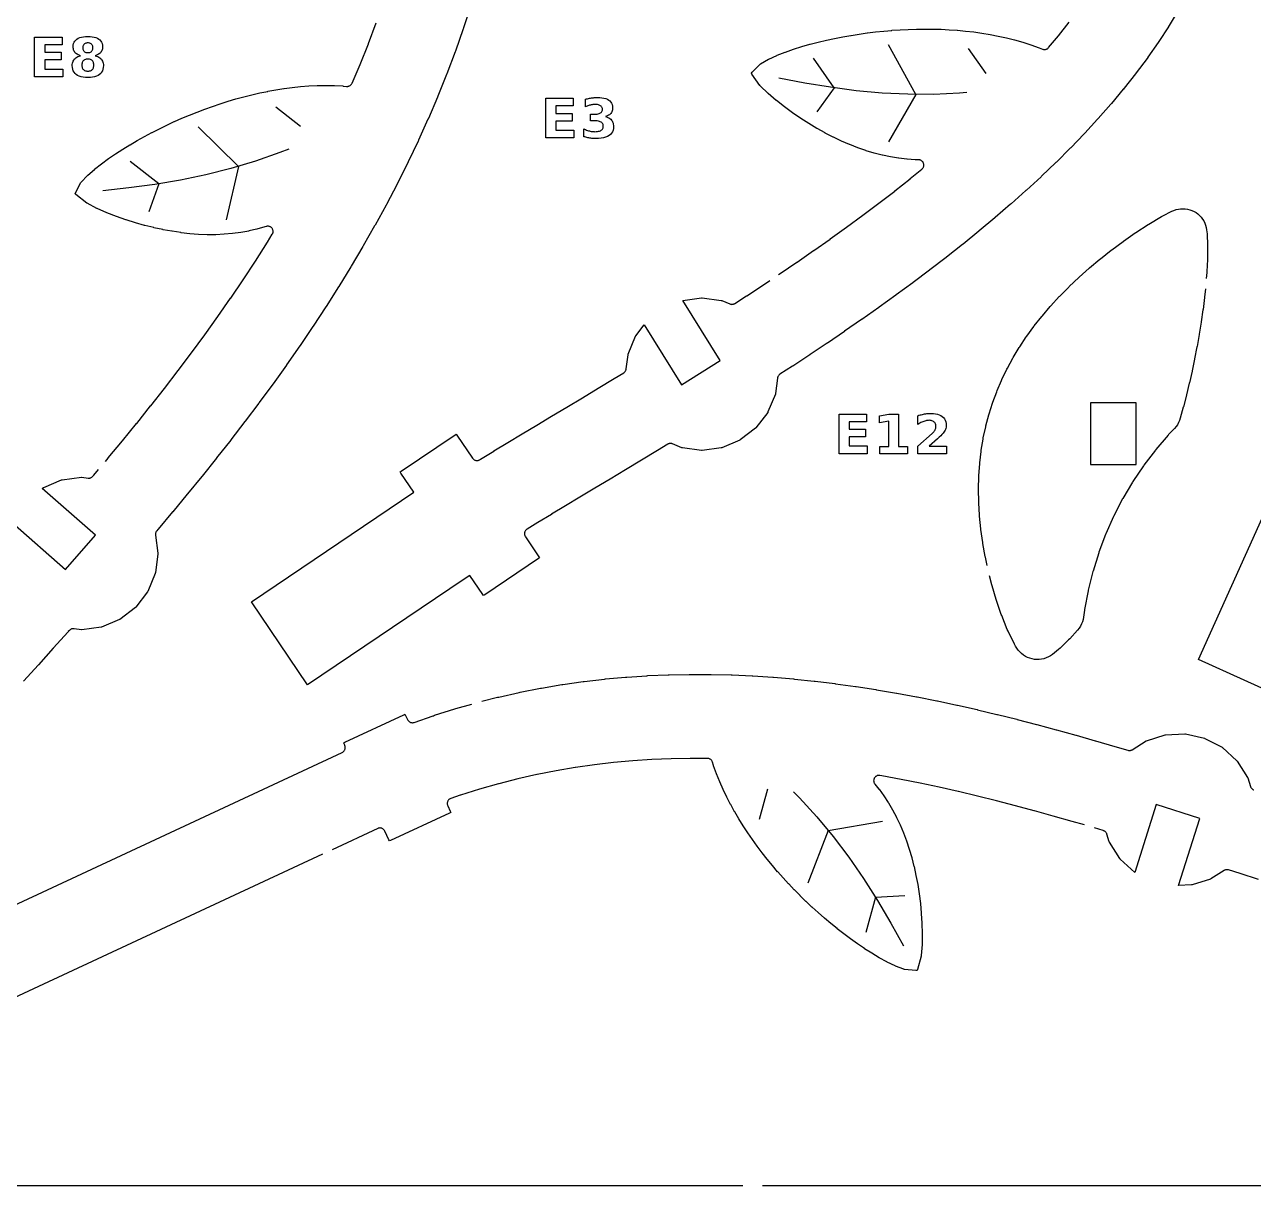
# Model space of a CAD drawing. Header units: millimetres. Extents: x 0 to 300, y 5 to 292.
# Drawn here: x 80.4 to 155.7, y 150 to 221.2 of the extents above; entities that cross this region are included whole.
import ezdxf

# ---------------------------------------------------------------- set-up
doc = ezdxf.new("R2010")
doc.units = ezdxf.units.MM
for name, color, linetype in [('CUT', 1, 'CONTINUOUS'), ('ENGRAVE', 5, 'CONTINUOUS'), ('SCORE', 7, 'CONTINUOUS')]:
    doc.layers.add(name, color=color, linetype=linetype)

msp = doc.modelspace()

# ---------------------------------------------------------------- linework, layer by layer
at = {"layer": 'CUT', "color": 1}
for points in [[(107.7137, 222.3499), (107.2666, 220.9789), (107.2657, 220.9763), (107.2479, 220.9238), (107.247, 220.9213), (106.7706, 219.5664), (106.7697, 219.5639), (106.7512, 219.513), (106.7502, 219.5105), (106.2454, 218.1714), (106.2445, 218.169), (106.2253, 218.1198), (106.2243, 218.1174), (105.6921, 216.7938), (105.6911, 216.7915), (105.6714, 216.744), (105.6705, 216.7417), (105.1117, 215.4333), (105.1107, 215.431), (105.0906, 215.3853), (105.0896, 215.383), (104.5054, 214.0895), (104.5044, 214.0873), (104.484, 214.0434), (104.483, 214.0412), (103.8745, 212.7628), (103.8529, 212.7186), (103.2194, 211.4517), (103.1977, 211.4093), (102.5416, 210.1564), (102.5199, 210.1159), (101.842, 208.8767), (101.8205, 208.838), (101.1219, 207.6122), (101.1005, 207.5754), (100.3821, 206.3626), (100.361, 206.3276), (99.6237, 205.1275), (99.603, 205.0943), (98.8479, 203.9067), (98.8276, 203.8752), (98.0555, 202.6997), (98.0357, 202.6699), (97.2477, 201.5062), (97.2284, 201.4781), (96.4255, 200.3258), (96.4068, 200.2994), (95.5898, 199.1583), (95.5718, 199.1334), (94.7417, 198.0032), (94.7244, 197.9799), (93.8822, 196.8602), (93.8656, 196.8384), (93.0122, 195.7289), (92.9965, 195.7087), (92.1329, 194.609), (92.118, 194.5902), (91.2451, 193.5001), (91.2311, 193.4828), (90.3499, 192.402), (90.3368, 192.386), (89.4483, 191.3141), (89.4361, 191.2995), (88.5412, 190.2363), (88.53, 190.223), (88.4605, 190.1416), (88.4409, 190.1164), (88.4247, 190.0909), (88.4109, 190.064), (88.3997, 190.0359), (88.3911, 190.007), (88.3853, 189.9773), (88.3822, 189.9473), (88.3819, 189.917), (88.3846, 189.8852), (88.5314, 188.7703), (88.5329, 188.7535), (88.5314, 188.7367), (88.3765, 187.5602), (88.3736, 187.5435), (88.3678, 187.5277), (87.9137, 186.4314), (87.9066, 186.416), (87.8969, 186.4022), (87.1745, 185.4608), (87.1636, 185.4478), (87.1507, 185.437), (86.2093, 184.7146), (86.1954, 184.7049), (86.1801, 184.6978), (85.0838, 184.2437), (85.0679, 184.2379), (85.0513, 184.235), (83.8748, 184.0801), (83.8579, 184.0786), (83.8411, 184.0801), (83.3919, 184.1392), (83.3587, 184.142), (83.3272, 184.1415), (83.2958, 184.138), (83.265, 184.1314), (83.2349, 184.122), (83.2059, 184.1096), (83.1783, 184.0945), (83.1522, 184.0767), (83.128, 184.0566), (83.1045, 184.0329), (83.0392, 183.96), (83.0342, 183.9544), (82.1214, 182.9427), (82.1175, 182.9384), (81.206, 181.9328), (81.2032, 181.9297), (80.294, 180.9299)], [(151.0853, 222.0491), (150.5319, 221.1336), (150.5297, 221.1301), (150.4857, 221.06), (150.4835, 221.0566), (149.8916, 220.1491), (149.8895, 220.146), (149.8459, 220.0814), (149.8437, 220.0782), (149.2149, 219.1789), (149.2128, 219.176), (149.1699, 219.1165), (149.1677, 219.1136), (148.5036, 218.2225), (148.5015, 218.2198), (148.4596, 218.1652), (148.4575, 218.1625), (147.7595, 217.2797), (147.7575, 217.2772), (147.7167, 217.227), (147.7147, 217.2245), (146.9845, 216.3501), (146.9826, 216.3478), (146.943, 216.3017), (146.9411, 216.2994), (146.1802, 215.4335), (146.1784, 215.4314), (146.1401, 215.389), (146.1383, 215.3869), (145.3483, 214.5296), (145.3465, 214.5277), (145.3098, 214.4886), (145.3079, 214.4867), (144.4905, 213.6381), (144.4888, 213.6364), (144.4535, 213.6005), (144.4517, 213.5987), (143.6088, 212.7594), (143.5733, 212.7247), (142.7038, 211.8921), (142.6699, 211.8602), (141.7777, 211.0367), (141.7453, 211.0073), (140.8319, 210.1929), (140.801, 210.1658), (139.868, 209.3607), (139.8387, 209.3357), (138.8876, 208.5399), (138.8597, 208.5169), (137.8922, 207.7304), (137.8657, 207.7092), (136.8833, 206.9322), (136.8582, 206.9127), (135.8625, 206.1453), (135.8387, 206.1272), (134.8312, 205.3694), (134.8088, 205.3528), (133.7911, 204.6047), (133.77, 204.5893), (132.7437, 203.8511), (132.7238, 203.8369), (131.6904, 203.1085), (131.6718, 203.0955), (130.6329, 202.377), (130.6155, 202.3651), (129.5727, 201.6566), (129.5565, 201.6457), (128.5113, 200.9474), (128.4963, 200.9374), (127.4503, 200.2492), (127.4364, 200.2401), (126.6656, 199.7402), (126.6388, 199.7209), (126.6154, 199.7004), (126.594, 199.6777), (126.5749, 199.653), (126.5582, 199.6266), (126.5442, 199.5988), (126.5328, 199.5697), (126.5244, 199.5397), (126.5185, 199.5072), (126.3935, 198.5581), (126.3906, 198.5414), (126.3848, 198.5256), (125.9307, 197.4293), (125.9236, 197.4139), (125.9139, 197.4001), (125.1915, 196.4587), (125.1806, 196.4457), (125.1677, 196.4349), (124.2263, 195.7125), (124.2124, 195.7028), (124.1971, 195.6957), (123.1008, 195.2416), (123.0849, 195.2358), (123.0683, 195.2329), (121.8918, 195.078), (121.875, 195.0765), (121.8582, 195.078), (120.6817, 195.2329), (120.665, 195.2358), (120.6492, 195.2416), (120.0881, 195.474), (120.0578, 195.4849), (120.0283, 195.4925), (119.9982, 195.4973), (119.9678, 195.4992), (119.9374, 195.4984), (119.9072, 195.4946), (119.8774, 195.4881), (119.8484, 195.4787), (119.8204, 195.4668), (119.7921, 195.4514), (119.1633, 195.0701), (119.1587, 195.0673), (118.1763, 194.4744), (118.173, 194.4724), (117.2055, 193.8905), (116.2523, 193.3185), (115.3192, 192.7587), (114.4077, 192.2114), (113.5189, 191.6763), (113.5183, 191.676), (112.6547, 191.1538), (112.6538, 191.1532), (111.8168, 190.6439), (111.8156, 190.6432), (111.1628, 190.2426), (111.1343, 190.2231), (111.1092, 190.2019), (111.0865, 190.1784), (111.0662, 190.1526), (111.0486, 190.125), (111.0339, 190.0957), (111.0222, 190.0651), (111.0137, 190.0335), (111.0084, 190.0012), (111.0063, 189.9685), (111.0076, 189.9357), (111.0121, 189.9033), (111.0199, 189.8715), (111.0309, 189.8406), (111.0449, 189.811), (111.0628, 189.7813), (111.8902, 188.5547), (111.9312, 188.4869), (111.8678, 188.4395), (108.5649, 186.2116), (108.4972, 186.1706), (108.4497, 186.234), (107.6573, 187.4088), (107.305, 187.1711), (97.7089, 180.6985), (94.2699, 185.797), (104.2183, 192.5074), (103.4259, 193.6821), (103.3849, 193.7499), (103.4483, 193.7973), (106.7512, 196.0252), (106.819, 196.0662), (106.8664, 196.0028), (107.8146, 194.5971), (107.8343, 194.5707), (107.8552, 194.5477), (107.8782, 194.5267), (107.9031, 194.5081), (107.9297, 194.4919), (107.9577, 194.4784), (107.9869, 194.4676), (108.0169, 194.4596), (108.0476, 194.4546), (108.0787, 194.4525), (108.1098, 194.4533), (108.1406, 194.4572), (108.171, 194.464), (108.2006, 194.4736), (108.2291, 194.4861), (108.2578, 194.5021), (108.2967, 194.5261), (108.307, 194.5325), (109.1266, 195.0354), (109.1347, 195.0404), (109.9801, 195.5548), (109.9862, 195.5585), (110.8558, 196.0843), (110.8601, 196.0869), (111.7524, 196.6241), (112.6685, 197.1741), (113.6022, 197.7343), (114.5519, 198.3042), (115.5166, 198.8845), (116.4949, 199.4749), (116.4956, 199.4753), (117.086, 199.8333), (117.1142, 199.8524), (117.1391, 199.8731), (117.1617, 199.8961), (117.182, 199.9212), (117.1996, 199.9483), (117.2145, 199.9769), (117.2264, 200.0069), (117.2354, 200.038), (117.2415, 200.0716), (117.3565, 200.9447), (117.3594, 200.9614), (117.3652, 200.9772), (117.8193, 202.0736), (117.8264, 202.0889), (117.8361, 202.1027), (118.3502, 202.7727), (120.6353, 199.1031), (123.0037, 200.5779), (120.7028, 204.2727), (121.8582, 204.4248), (121.875, 204.4263), (121.8918, 204.4248), (123.0683, 204.2699), (123.085, 204.267), (123.1008, 204.2612), (123.595, 204.0566), (123.6263, 204.0453), (123.6567, 204.0376), (123.6878, 204.0329), (123.7192, 204.0312), (123.7506, 204.0326), (123.7818, 204.0369), (123.8123, 204.0443), (123.8421, 204.0546), (123.8706, 204.0677), (123.8994, 204.0844), (124.6253, 204.5553), (124.6273, 204.5566), (125.6562, 205.2335), (125.6584, 205.235), (126.0453, 205.4935)], [(85.3119, 194.3971), (85.4883, 194.6067), (85.4901, 194.6088), (86.3637, 195.6627), (86.3655, 195.665), (87.2308, 196.7262), (87.2328, 196.7287), (88.0886, 197.7975), (88.0908, 197.8002), (88.9364, 198.877), (88.9386, 198.8798), (89.7731, 199.9647), (89.7754, 199.9678), (90.5978, 201.0612), (90.6003, 201.0645), (91.4097, 202.1665), (91.4122, 202.1701), (92.2077, 203.2811), (92.2104, 203.2848), (92.9911, 204.4051), (92.9938, 204.4091), (93.7588, 205.5389), (93.7616, 205.5432), (94.5101, 206.6827), (94.513, 206.6872), (95.2439, 207.8369), (95.2469, 207.8416), (95.5445, 208.326), (95.5607, 208.3555), (95.5732, 208.3848), (95.5828, 208.4151), (95.5894, 208.4462), (95.5929, 208.4778), (95.5932, 208.5096), (95.5905, 208.5413), (95.5847, 208.5725), (95.5759, 208.6031), (95.5641, 208.6326), (95.5495, 208.6609), (95.5322, 208.6875), (95.5124, 208.7124), (95.4903, 208.7352), (95.466, 208.7558), (95.4398, 208.7738), (95.412, 208.7892), (95.3828, 208.8019), (95.3526, 208.8116), (95.3215, 208.8183), (95.2899, 208.8219), (95.2581, 208.8225), (95.2264, 208.8199), (95.1951, 208.8142), (95.1628, 208.805), (95.0921, 208.7811), (95.081, 208.7777), (94.6076, 208.6432), (94.5964, 208.6403), (94.1163, 208.5289), (94.1051, 208.5266), (93.6181, 208.4379), (93.6071, 208.4361), (93.1133, 208.37), (93.1025, 208.3688), (92.6019, 208.3248), (92.5915, 208.3241), (92.0841, 208.302), (92.0741, 208.3018), (91.5601, 208.3011), (91.5505, 208.3013), (91.03, 208.3218), (91.0208, 208.3223), (90.4939, 208.3634), (90.4852, 208.3643), (89.9519, 208.4256), (89.9437, 208.4267), (89.4043, 208.508), (89.3966, 208.5093), (88.8511, 208.61), (88.8437, 208.6115), (88.2924, 208.7316), (88.2853, 208.7332), (87.7282, 208.8725), (87.7213, 208.8743), (87.1583, 209.0332), (87.1515, 209.0352), (86.5826, 209.2143), (86.5755, 209.2166), (86.0004, 209.4177), (85.9926, 209.4206), (85.4108, 209.6471), (85.4014, 209.651), (84.8116, 209.9104), (84.798, 209.9169), (84.1957, 210.2288), (84.1828, 210.2364), (84.1706, 210.2451), (83.5057, 210.7716), (83.4545, 210.8165), (83.4829, 210.8774), (83.8109, 211.5001), (83.8199, 211.5155), (83.8315, 211.5289), (84.2201, 211.9371), (84.2349, 211.9514), (84.6404, 212.3096), (84.6502, 212.3178), (85.0672, 212.6483), (85.0746, 212.6539), (85.4993, 212.9641), (85.5054, 212.9684), (85.9357, 213.2625), (85.941, 213.266), (86.3759, 213.5465), (86.3806, 213.5494), (86.8194, 213.818), (86.8237, 213.8207), (87.2659, 214.0784), (87.2701, 214.0808), (87.7153, 214.3286), (87.7193, 214.3307), (88.1675, 214.569), (88.1714, 214.571), (88.6223, 214.8001), (88.6262, 214.802), (89.0797, 215.0223), (89.0836, 215.0241), (89.5397, 215.2356), (89.5435, 215.2373), (90.0022, 215.4402), (90.0061, 215.4419), (90.4672, 215.6361), (90.4712, 215.6377), (90.9348, 215.8233), (90.9388, 215.8249), (91.4049, 216.0018), (91.409, 216.0033), (91.8777, 216.1714), (91.8819, 216.1728), (92.3531, 216.3319), (92.3575, 216.3333), (92.8313, 216.4832), (92.8357, 216.4846), (93.3122, 216.6252), (93.3168, 216.6265), (93.796, 216.7574), (93.8007, 216.7587), (94.2827, 216.8797), (94.2877, 216.8809), (94.7725, 216.9917), (94.7776, 216.9928), (95.2655, 217.093), (95.2708, 217.0941), (95.7617, 217.1833), (95.7673, 217.1842), (96.2614, 217.262), (96.2672, 217.2628), (96.7647, 217.3285), (96.7708, 217.3293), (97.2718, 217.3823), (97.2782, 217.3829), (97.7829, 217.4224), (97.7898, 217.4228), (98.2984, 217.4478), (98.3058, 217.448), (98.8187, 217.4572), (98.8268, 217.4573), (99.3443, 217.449), (99.3533, 217.4487), (99.8759, 217.4205), (99.8862, 217.4197), (100.1024, 217.3987), (100.1358, 217.397), (100.1673, 217.3986), (100.1986, 217.4032), (100.2292, 217.4108), (100.259, 217.4213), (100.2876, 217.4347), (100.3148, 217.4508), (100.3403, 217.4695), (100.3638, 217.4905), (100.3852, 217.5138), (100.4043, 217.539), (100.4208, 217.5659), (100.4354, 217.596), (100.9223, 218.7363), (100.9253, 218.7435), (101.4346, 220.01), (101.4375, 220.0174), (101.9201, 221.2974)], [(126.5858, 205.8546), (126.6852, 205.921), (126.6875, 205.9226), (127.7106, 206.6176), (127.7131, 206.6194), (128.7309, 207.3232), (128.7335, 207.3251), (129.7443, 208.0376), (129.7472, 208.0396), (130.7495, 208.7606), (130.7525, 208.7628), (131.7447, 209.492), (131.7479, 209.4944), (132.7283, 210.2318), (132.7317, 210.2344), (133.6988, 210.9797), (133.7024, 210.9825), (134.6545, 211.7355), (134.6583, 211.7385), (135.367, 212.3146), (135.392, 212.337), (135.4134, 212.3604), (135.4325, 212.3857), (135.4489, 212.4128), (135.4627, 212.4414), (135.4736, 212.4712), (135.4816, 212.5019), (135.4865, 212.5332), (135.4883, 212.5649), (135.4871, 212.5966), (135.4828, 212.628), (135.4754, 212.6588), (135.465, 212.6888), (135.4518, 212.7177), (135.4358, 212.7451), (135.4173, 212.7708), (135.3963, 212.7946), (135.3731, 212.8162), (135.3479, 212.8354), (135.3209, 212.8521), (135.2925, 212.8661), (135.2628, 212.8773), (135.2321, 212.8855), (135.2009, 212.8907), (135.1674, 212.8929), (134.9578, 212.8966), (134.9462, 212.8971), (134.4544, 212.9298), (134.443, 212.9309), (133.9513, 212.9873), (133.9402, 212.9889), (133.4484, 213.0689), (133.4378, 213.0709), (132.946, 213.1741), (132.9358, 213.1765), (132.4439, 213.3026), (132.4342, 213.3053), (131.9422, 213.4539), (131.933, 213.4568), (131.4408, 213.6275), (131.4322, 213.6307), (130.9399, 213.823), (130.9318, 213.8263), (130.4394, 214.0398), (130.4318, 214.0432), (129.9392, 214.2775), (129.9322, 214.281), (129.4395, 214.5358), (129.4328, 214.5393), (128.9401, 214.8142), (128.9338, 214.8179), (128.4411, 215.1129), (128.435, 215.1167), (127.9424, 215.4321), (127.9364, 215.436), (127.444, 215.7725), (127.4379, 215.7768), (126.946, 216.1362), (126.9393, 216.1412), (126.4483, 216.5268), (126.4404, 216.5333), (125.9513, 216.9526), (125.9402, 216.9628), (125.4544, 217.4362), (125.4442, 217.4471), (125.4351, 217.459), (124.9516, 218.1559), (124.9157, 218.2137), (124.9606, 218.2638), (125.4551, 218.7645), (125.4682, 218.7766), (125.4833, 218.786), (125.9736, 219.0639), (125.9919, 219.0732), (126.4839, 219.2983), (126.4956, 219.3033), (126.9907, 219.4985), (126.9994, 219.5017), (127.4958, 219.6753), (127.5029, 219.6776), (128, 219.8341), (128.0061, 219.836), (128.5037, 219.9782), (128.5091, 219.9796), (129.0069, 220.1093), (129.0118, 220.1105), (129.5098, 220.2289), (129.5145, 220.2299), (130.0125, 220.3378), (130.0169, 220.3387), (130.515, 220.4366), (130.5193, 220.4374), (131.0173, 220.5258), (131.0215, 220.5265), (131.5195, 220.6056), (131.5237, 220.6062), (132.0216, 220.6762), (132.0258, 220.6768), (132.5235, 220.7378), (132.5277, 220.7382), (133.0254, 220.7903), (133.0297, 220.7907), (133.5272, 220.8337), (133.5315, 220.8341), (134.0289, 220.868), (134.0333, 220.8683), (134.5305, 220.8931), (134.535, 220.8932), (135.0321, 220.9087), (135.0366, 220.9088), (135.5336, 220.9147), (135.5382, 220.9147), (136.035, 220.9109), (136.0398, 220.9109), (136.5363, 220.8971), (136.5413, 220.8969), (137.0376, 220.8728), (137.0427, 220.8725), (137.5388, 220.8378), (137.5441, 220.8374), (138.04, 220.7917), (138.0454, 220.7911), (138.541, 220.734), (138.5466, 220.7333), (139.042, 220.6643), (139.0479, 220.6634), (139.543, 220.5819), (139.549, 220.5808), (140.0438, 220.4861), (140.0502, 220.4848), (140.5446, 220.3761), (140.5513, 220.3746), (141.0453, 220.2508), (141.0525, 220.2489), (141.546, 220.1089), (141.5537, 220.1065), (142.0465, 219.9484), (142.055, 219.9455), (142.547, 219.7669), (142.5566, 219.7631), (142.757, 219.6803), (142.7885, 219.6691), (142.8192, 219.6614), (142.8505, 219.6567), (142.8821, 219.6551), (142.9138, 219.6566), (142.9451, 219.6611), (142.9758, 219.6687), (143.0057, 219.6792), (143.0343, 219.6926), (143.0616, 219.7087), (143.0871, 219.7274), (143.1107, 219.7485), (143.1334, 219.7731), (143.7372, 220.4962), (143.7434, 220.5037), (144.3924, 221.3246)], [(139.3705, 188.0076), (139.2603, 188.5189), (139.25, 188.5711), (139.1079, 189.3742), (139.0995, 189.4275), (138.9901, 190.2167), (138.9836, 190.2717), (138.9066, 191.0466), (138.902, 191.1037), (138.8569, 191.8643), (138.8546, 191.9236), (138.8412, 192.6697), (138.8414, 192.7312), (138.8596, 193.4629), (138.8625, 193.5264), (138.9121, 194.2439), (138.9181, 194.3092), (138.9991, 195.0127), (139.0084, 195.0793), (139.1207, 195.7693), (139.1333, 195.8366), (139.2769, 196.5135), (139.293, 196.5812), (139.4679, 197.2456), (139.4873, 197.3128), (139.6936, 197.9653), (139.7163, 198.0315), (139.9539, 198.6728), (139.9796, 198.7374), (140.2486, 199.3681), (140.2769, 199.4304), (140.5774, 200.0512), (140.608, 200.1108), (140.9399, 200.7222), (140.9723, 200.7787), (141.3357, 201.3812), (141.3694, 201.4344), (141.7641, 202.0283), (141.7987, 202.078), (142.2245, 202.6637), (142.2595, 202.7098), (142.7162, 203.2876), (142.7512, 203.3302), (143.2384, 203.9002), (143.2732, 203.9394), (143.7904, 204.5018), (143.8247, 204.5377), (144.3715, 205.0924), (144.4051, 205.1255), (144.9809, 205.6724), (145.014, 205.7029), (145.6182, 206.2419), (145.6509, 206.2702), (146.2831, 206.8009), (146.3159, 206.8276), (146.9758, 207.3493), (147.0092, 207.375), (147.6969, 207.8866), (147.7325, 207.9122), (148.4484, 208.4116), (148.4887, 208.4387), (149.2339, 208.9221), (149.2846, 208.9534), (150.0599, 209.4118), (150.1372, 209.4543), (150.6903, 209.737), (150.8175, 209.7945), (150.9513, 209.8401), (151.0888, 209.8727), (151.2289, 209.892), (151.3701, 209.8978), (151.5112, 209.8901), (151.651, 209.8689), (151.7881, 209.8344), (151.9212, 209.7869), (152.0492, 209.727), (152.1709, 209.655), (152.2851, 209.5717), (152.3908, 209.4779), (152.4871, 209.3744), (152.573, 209.2621), (152.6478, 209.1422), (152.7107, 209.0156), (152.7613, 208.8836), (152.7989, 208.7474), (152.8231, 208.6099), (152.8402, 208.475), (152.8504, 208.3531), (152.8797, 207.6362), (152.8808, 207.5616), (152.8726, 206.8275), (152.871, 206.7738), (152.8352, 206.035), (152.8325, 205.9927), (152.8036, 205.6231)], [(152.7465, 204.9756), (152.6955, 204.4801), (152.692, 204.4495), (152.6002, 203.7135), (152.5965, 203.6861), (152.4907, 202.9527), (152.4869, 202.9276), (152.3683, 202.1969), (152.3643, 202.1735), (152.2338, 201.4459), (152.2297, 201.4237), (152.088, 200.6993), (152.0836, 200.6779), (151.9312, 199.9568), (151.9266, 199.936), (151.7637, 199.2183), (151.7589, 199.1979), (151.5859, 198.4837), (151.5808, 198.4635), (151.3977, 197.7529), (151.3923, 197.7327), (151.2055, 197.0492), (151.1605, 196.9117), (151.1013, 196.7776), (151.029, 196.6501), (150.9445, 196.5303), (150.8498, 196.421), (150.4899, 196.0452), (150.4643, 196.0169), (149.7064, 195.1283), (149.6825, 195.0985), (148.9772, 194.1678), (148.955, 194.1367), (148.3044, 193.1668), (148.2841, 193.1345), (147.6905, 192.1288), (147.672, 192.0954), (147.1373, 191.0571), (147.1209, 191.0227), (146.6469, 189.9554), (146.6324, 189.9201), (146.2207, 188.8272), (146.2083, 188.7911), (145.8602, 187.6763), (145.8499, 187.6396), (145.5666, 186.5066), (145.5585, 186.4693), (145.3409, 185.3219), (145.3349, 185.2842), (145.2787, 184.8535), (145.2525, 184.7093), (145.2114, 184.5666), (145.1561, 184.4288), (145.0872, 184.2972), (145.0055, 184.1733), (144.913, 184.0596), (144.4304, 183.5246), (144.364, 183.4558), (143.8482, 182.9551), (143.7384, 182.8589), (143.3642, 182.5632), (143.2463, 182.4792), (143.1191, 182.4064), (142.9853, 182.3466), (142.8462, 182.3004), (142.7032, 182.2682), (142.5577, 182.2503), (142.4112, 182.247), (142.2651, 182.2583), (142.1208, 182.284), (141.9797, 182.3238), (141.8433, 182.3775), (141.7129, 182.4445), (141.5898, 182.524), (141.4753, 182.6154), (141.3703, 182.7177), (141.2772, 182.8285), (141.1859, 182.9488), (141.1052, 183.0669), (141.0364, 183.1923), (140.6456, 183.9958), (140.6041, 184.0897), (140.2605, 184.9469), (140.2352, 185.0151), (139.9428, 185.8673), (139.9242, 185.9252), (139.6747, 186.767), (139.6599, 186.8206), (139.5187, 187.3748)], [(79.615, 190.6235), (82.8585, 187.7747), (84.6997, 189.8709), (81.4325, 192.7405), (81.5206, 192.8021), (81.5358, 192.8092), (82.6322, 193.2633), (82.6481, 193.2691), (82.6647, 193.272), (83.8412, 193.4269), (83.858, 193.4284), (83.8748, 193.4269), (84.2544, 193.377), (84.2885, 193.3742), (84.3208, 193.3748), (84.3529, 193.3786), (84.3844, 193.3856), (84.4152, 193.3956), (84.4447, 193.4087), (84.4728, 193.4247), (84.4992, 193.4433), (84.5236, 193.4645), (84.5471, 193.4894), (84.6056, 193.5579), (84.6072, 193.5598), (84.8933, 193.8998)], [(157.9255, 179.7251), (152.3196, 182.2544), (157.2548, 193.1926)], [(108.3973, 179.6888), (109.3571, 179.9335), (109.3603, 179.9343), (109.4256, 179.95), (109.4288, 179.9508), (110.6698, 180.2307), (110.6729, 180.2314), (110.7376, 180.2451), (110.7408, 180.2457), (111.9811, 180.4901), (111.9842, 180.4907), (112.0481, 180.5024), (112.0512, 180.503), (113.2907, 180.7128), (113.2938, 180.7133), (113.3567, 180.7231), (113.3598, 180.7236), (114.5984, 180.8999), (114.6014, 180.9003), (114.6632, 180.9083), (114.6662, 180.9086), (115.9037, 181.0524), (115.9067, 181.0527), (115.9672, 181.0589), (115.9701, 181.0592), (117.2065, 181.1714), (117.2094, 181.1717), (117.2684, 181.1763), (117.2713, 181.1765), (118.5063, 181.2582), (118.5092, 181.2584), (118.5666, 181.2615), (118.5694, 181.2616), (119.8031, 181.3138), (119.8058, 181.3139), (119.8616, 181.3156), (119.8643, 181.3156), (121.0964, 181.3393), (121.0991, 181.3393), (121.1531, 181.3397), (121.1557, 181.3397), (122.3861, 181.3359), (122.3887, 181.3358), (122.4409, 181.3351), (122.4434, 181.3351), (123.6721, 181.3047), (123.6745, 181.3046), (123.7248, 181.3028), (123.7273, 181.3027), (124.954, 181.2469), (124.9563, 181.2467), (125.0047, 181.244), (125.007, 181.2439), (126.231, 181.1636), (126.2796, 181.1599), (127.5044, 181.0559), (127.5509, 181.0515), (128.7733, 180.925), (128.8177, 180.92), (130.0376, 180.772), (130.0799, 180.7665), (131.2971, 180.598), (131.3373, 180.5921), (132.5517, 180.4041), (132.5898, 180.3979), (133.8013, 180.1915), (133.8373, 180.1851), (135.0457, 179.9612), (135.0796, 179.9547), (136.2849, 179.7143), (136.3168, 179.7078), (137.5188, 179.452), (137.5487, 179.4455), (138.7473, 179.1753), (138.7752, 179.1689), (139.9702, 178.8853), (139.9961, 178.879), (141.1874, 178.5831), (141.2114, 178.577), (142.3989, 178.2697), (142.421, 178.2639), (143.6046, 177.9462), (143.6248, 177.9407), (144.8043, 177.6136), (144.8226, 177.6085), (145.9979, 177.2731), (146.0144, 177.2683), (147.1854, 176.9256), (147.2, 176.9213), (147.9946, 176.6836), (148.0263, 176.6757), (148.057, 176.6712), (148.0879, 176.6695), (148.1188, 176.6709), (148.1495, 176.6751), (148.1796, 176.6823), (148.2089, 176.6923), (148.2371, 176.705), (148.2655, 176.7213), (149.1107, 177.2594), (149.1254, 177.2679), (149.1412, 177.2737), (150.273, 177.6302), (150.2894, 177.6346), (150.3062, 177.6361), (151.4917, 177.6876), (151.5086, 177.6876), (151.5252, 177.6846), (152.6837, 177.4275), (152.7, 177.4231), (152.7153, 177.416), (153.7677, 176.8678), (153.7824, 176.8594), (153.7953, 176.8485), (154.67, 176.0466), (154.682, 176.0347), (154.6916, 176.0209), (155.329, 175.0199), (155.3374, 175.0052), (155.3432, 174.9894), (155.5067, 174.4704), (155.518, 174.4396), (155.5315, 174.4117), (155.5475, 174.3852), (155.566, 174.3603), (155.5867, 174.3373), (155.6096, 174.3164), (155.6343, 174.2978), (155.6607, 174.2816), (155.6885, 174.268), (155.7192, 174.2564)], [(73.0106, 164.0576), (99.8312, 176.5569), (99.8611, 176.5726), (99.8877, 176.5902), (99.9125, 176.6103), (99.9351, 176.6327), (99.9555, 176.6572), (99.9734, 176.6836), (99.9886, 176.7117), (100.0009, 176.7411), (100.0103, 176.7715), (100.0167, 176.8028), (100.0201, 176.8345), (100.0202, 176.8664), (100.0173, 176.8981), (100.0112, 176.9294), (100.0022, 176.96), (99.9894, 176.9912), (99.9513, 177.0729), (99.9215, 177.1463), (99.9915, 177.1832), (103.6027, 178.8661), (103.676, 178.896), (103.7129, 178.826), (103.834, 178.5662), (103.8497, 178.5364), (103.8672, 178.5099), (103.8872, 178.4851), (103.9096, 178.4625), (103.934, 178.4421), (103.9604, 178.4243), (103.9883, 178.4091), (104.0176, 178.3967), (104.048, 178.3872), (104.0792, 178.3808), (104.1108, 178.3774), (104.1426, 178.3772), (104.1743, 178.38), (104.2056, 178.386), (104.2379, 178.3955), (105.4146, 178.8049), (105.4178, 178.806), (105.4836, 178.8279), (105.4868, 178.8289), (106.7291, 179.2216), (106.7324, 179.2226), (106.7982, 179.2424), (106.8014, 179.2434), (107.7698, 179.5195)], [(145.3291, 172.1029), (144.5781, 172.3227), (144.5758, 172.3233), (143.4209, 172.6529), (143.4183, 172.6536), (142.2613, 172.9744), (142.2585, 172.9752), (141.0997, 173.2862), (141.0965, 173.2871), (139.9361, 173.5874), (139.9326, 173.5883), (138.7706, 173.8769), (138.7669, 173.8778), (137.6035, 174.1539), (137.5995, 174.1548), (136.4349, 174.4173), (136.4306, 174.4183), (135.2649, 174.6663), (135.2603, 174.6673), (134.0937, 174.8999), (134.0889, 174.9008), (132.9215, 175.1171), (132.9163, 175.118), (132.7919, 175.1393), (132.7589, 175.1432), (132.7275, 175.144), (132.6962, 175.1417), (132.6653, 175.1364), (132.635, 175.1282), (132.6056, 175.117), (132.5775, 175.1031), (132.5508, 175.0865), (132.5259, 175.0675), (132.5029, 175.0461), (132.4821, 175.0226), (132.4637, 174.9972), (132.4477, 174.9701), (132.4345, 174.9416), (132.4241, 174.912), (132.4166, 174.8815), (132.4121, 174.8505), (132.4106, 174.8191), (132.4121, 174.7878), (132.4166, 174.7567), (132.4241, 174.7262), (132.4346, 174.6966), (132.4478, 174.6681), (132.4637, 174.6411), (132.4832, 174.6142), (132.7317, 174.3049), (132.7388, 174.2957), (133.0284, 173.8968), (133.0349, 173.8875), (133.3062, 173.4734), (133.3121, 173.464), (133.5653, 173.0349), (133.5706, 173.0255), (133.8061, 172.5815), (133.8108, 172.5721), (134.0287, 172.1135), (134.0328, 172.1043), (134.2335, 171.6311), (134.2371, 171.6222), (134.421, 171.1348), (134.424, 171.1261), (134.5914, 170.6248), (134.594, 170.6165), (134.7451, 170.1014), (134.7473, 170.0934), (134.8825, 169.565), (134.8843, 169.5573), (135.0039, 169.0157), (135.0054, 169.0083), (135.1095, 168.4537), (135.1107, 168.4466), (135.1994, 167.8791), (135.2004, 167.8721), (135.2733, 167.2917), (135.2741, 167.2846), (135.3307, 166.6909), (135.3313, 166.6834), (135.37, 166.0755), (135.3704, 166.0672), (135.3883, 165.443), (135.3884, 165.4328), (135.3792, 164.7887), (135.3785, 164.7736), (135.3256, 164.0974), (135.3238, 164.0825), (135.3205, 164.0679), (135.0944, 163.2504), (135.073, 163.1858), (135.0058, 163.1883), (134.3046, 163.2478), (134.2869, 163.2502), (134.27, 163.2557), (133.7427, 163.4546), (133.7238, 163.4627), (133.2359, 163.6967), (133.2246, 163.7025), (132.7578, 163.958), (132.7498, 163.9626), (132.2987, 164.233), (132.2924, 164.2369), (131.8539, 164.5187), (131.8487, 164.5222), (131.4209, 164.8136), (131.4164, 164.8168), (130.9981, 165.1163), (130.994, 165.1193), (130.5844, 165.4262), (130.5806, 165.4291), (130.179, 165.7428), (130.1754, 165.7456), (129.7815, 166.0656), (129.7781, 166.0684), (129.3915, 166.3945), (129.3882, 166.3973), (129.0088, 166.7293), (129.0056, 166.7322), (128.6332, 167.0699), (128.6301, 167.0728), (128.2646, 167.4162), (128.2615, 167.4192), (127.9031, 167.7683), (127.9, 167.7713), (127.5485, 168.126), (127.5455, 168.1291), (127.2011, 168.4896), (127.1981, 168.4928), (126.8608, 168.859), (126.8578, 168.8623), (126.5278, 169.2344), (126.5248, 169.2378), (126.2022, 169.6159), (126.1993, 169.6194), (125.8843, 170.0036), (125.8813, 170.0073), (125.5741, 170.3977), (125.5711, 170.4016), (125.2719, 170.7984), (125.2689, 170.8025), (124.978, 171.2059), (124.975, 171.2102), (124.6927, 171.6205), (124.6897, 171.625), (124.4163, 172.0424), (124.4133, 172.0471), (124.1493, 172.472), (124.1463, 172.477), (123.892, 172.9096), (123.889, 172.915), (123.6451, 173.3558), (123.642, 173.3615), (123.4091, 173.811), (123.406, 173.8171), (123.1849, 174.2759), (123.1818, 174.2826), (122.9736, 174.7514), (122.9705, 174.7588), (122.7766, 175.2387), (122.7734, 175.2471), (122.5958, 175.7395), (122.5925, 175.7492), (122.5277, 175.9565), (122.5162, 175.9879), (122.5025, 176.0164), (122.4861, 176.0434), (122.4672, 176.0687), (122.4458, 176.092), (122.4223, 176.1131), (122.3969, 176.1319), (122.3698, 176.1481), (122.3412, 176.1616), (122.3115, 176.1722), (122.2808, 176.1799), (122.2496, 176.1846), (122.2162, 176.1864), (121.1714, 176.1897), (121.1633, 176.1896), (119.996, 176.1672), (119.9876, 176.167), (118.8209, 176.1176), (118.8123, 176.1172), (117.646, 176.04), (117.6371, 176.0394), (116.4713, 175.9336), (116.4623, 175.9326), (115.2969, 175.7973), (115.2877, 175.7961), (114.1227, 175.6303), (114.1133, 175.6288), (112.9487, 175.4316), (112.9391, 175.4299), (111.7747, 175.2004), (111.765, 175.1984), (110.6008, 174.9357), (110.591, 174.9334), (109.4268, 174.6366), (109.417, 174.6339), (108.2527, 174.3019), (108.2428, 174.2989), (107.0782, 173.9308), (107.0684, 173.9275), (106.4869, 173.7252), (106.4555, 173.7125), (106.4272, 173.6977), (106.4005, 173.6802), (106.3757, 173.6601), (106.3529, 173.6377), (106.3325, 173.6132), (106.3145, 173.5867), (106.2992, 173.5587), (106.2868, 173.5292), (106.2773, 173.4987), (106.2709, 173.4675), (106.2675, 173.4357), (106.2673, 173.4037), (106.2703, 173.3719), (106.2763, 173.3406), (106.2854, 173.3099), (106.2981, 173.2787), (106.4519, 172.9488), (106.4817, 172.8755), (106.4117, 172.8385), (102.8005, 171.1556), (102.7272, 171.1257), (102.6903, 171.1958), (102.441, 171.7307), (102.4253, 171.7606), (102.4077, 171.7872), (102.3876, 171.8119), (102.3652, 171.8346), (102.3407, 171.855), (102.3142, 171.8728), (102.2862, 171.888), (102.2568, 171.9004), (102.2264, 171.9098), (102.1951, 171.9162), (102.1634, 171.9195), (102.1315, 171.9197), (102.0998, 171.9168), (102.0685, 171.9107), (102.0379, 171.9016), (102.0067, 171.8889), (99.2163, 170.5885)], [(155.997, 168.7558), (154.8685, 169.1197), (154.1662, 169.3461), (154.1338, 169.3548), (154.1025, 169.36), (154.0709, 169.3622), (154.0392, 169.3612), (154.0077, 169.3572), (153.9768, 169.3501), (153.9467, 169.3401), (153.9177, 169.3271), (153.8886, 169.3105), (153.0894, 168.8016), (153.0748, 168.7932), (153.0589, 168.7874), (151.9271, 168.4308), (151.9108, 168.4265), (151.894, 168.425), (151.0981, 168.3904), (152.3987, 172.5104), (149.7382, 173.3504), (148.4258, 169.1933), (147.5301, 170.0144), (147.5182, 170.0264), (147.5085, 170.0402), (146.8712, 171.0412), (146.8627, 171.0558), (146.8569, 171.0717), (146.7087, 171.5424), (146.697, 171.5738), (146.6832, 171.6023), (146.6667, 171.6293), (146.6476, 171.6545), (146.6262, 171.6778), (146.6026, 171.6989), (146.577, 171.7176), (146.5498, 171.7338), (146.5211, 171.7472), (146.4895, 171.7583), (145.9526, 171.919)], [(98.6272, 170.314), (75.186, 159.3896)], [(75.6, 150), (124.4, 150)], [(125.6, 150), (174.4, 150)]]:
    msp.add_lwpolyline(points, dxfattribs=at)
msp.add_lwpolyline([(145.705, 194.205), (148.495, 194.205), (148.495, 197.995), (145.705, 197.995), (145.705, 194.205)], close=True, dxfattribs=at)
at = {"layer": 'ENGRAVE', "color": 5}
for points in [[(82.6663, 220.4156), (82.6663, 219.9419), (81.6019, 219.9419), (81.6019, 219.4895), (82.6029, 219.4895), (82.6029, 219.0158), (81.6019, 219.0158), (81.6019, 218.4592), (82.7021, 218.4592), (82.7021, 217.9855), (80.9753, 217.9855), (80.9753, 220.4156), (82.6663, 220.4156)], [(83.5886, 219.3641), (83.5361, 219.4003), (83.4895, 219.4404), (83.4491, 219.4846), (83.4148, 219.5326), (83.3867, 219.5844), (83.3649, 219.64), (83.3493, 219.6994), (83.3399, 219.7626), (83.3368, 219.8296), (83.3432, 219.9281), (83.3623, 220.0184), (83.3942, 220.1006), (83.4388, 220.1747), (83.4961, 220.2406), (83.5663, 220.2984), (83.6487, 220.3476), (83.7431, 220.3879), (83.8495, 220.4192), (83.9677, 220.4416), (84.098, 220.455), (84.2401, 220.4595), (84.3812, 220.4551), (84.5106, 220.4417), (84.6283, 220.4194), (84.7342, 220.3883), (84.8283, 220.3482), (84.9107, 220.2992), (84.9808, 220.2416), (85.0382, 220.1758), (85.0828, 220.1016), (85.1147, 220.0192), (85.1338, 219.9286), (85.1402, 219.8296), (85.137, 219.7626), (85.1276, 219.6994), (85.1119, 219.64), (85.0899, 219.5844), (85.0616, 219.5326), (85.027, 219.4846), (84.9863, 219.4404), (84.9396, 219.4003), (84.8869, 219.3641), (84.8281, 219.3319), (84.7633, 219.3037), (84.6926, 219.2795), (84.7717, 219.2543), (84.844, 219.2244), (84.9097, 219.1898), (84.9685, 219.1504), (85.0207, 219.1062), (85.0661, 219.0573), (85.1046, 219.0038), (85.1362, 218.9458), (85.1607, 218.8834), (85.1782, 218.8164), (85.1887, 218.745), (85.1922, 218.6691), (85.1856, 218.5536), (85.1656, 218.4479), (85.1322, 218.352), (85.0855, 218.2659), (85.0255, 218.1896), (84.9522, 218.1231), (84.8657, 218.0666), (84.7664, 218.0205), (84.6541, 217.9845), (84.529, 217.9589), (84.391, 217.9435), (84.2401, 217.9383), (84.0887, 217.9435), (83.9501, 217.9589), (83.8244, 217.9845), (83.7117, 218.0205), (83.6118, 218.0666), (83.5248, 218.1231), (83.4509, 218.1896), (83.3905, 218.2659), (83.3435, 218.352), (83.3099, 218.4479), (83.2898, 218.5536), (83.2831, 218.6691), (83.2866, 218.745), (83.2971, 218.8164), (83.3146, 218.8834), (83.3391, 218.9458), (83.3707, 219.0038), (83.4092, 219.0573), (83.4546, 219.1062), (83.5068, 219.1504), (83.5657, 219.1898), (83.6313, 219.2244), (83.7036, 219.2543), (83.7827, 219.2795), (83.712, 219.3037), (83.6473, 219.3319), (83.5886, 219.3641)], [(83.9382, 219.677), (83.9494, 219.638), (83.965, 219.6027), (83.9852, 219.5711), (84.0098, 219.5432), (84.0386, 219.5193), (84.0712, 219.4998), (84.1077, 219.4846), (84.148, 219.4737), (84.1921, 219.4672), (84.2401, 219.465), (84.2871, 219.4672), (84.3303, 219.4737), (84.3699, 219.4846), (84.4058, 219.4998), (84.4379, 219.5193), (84.4663, 219.5432), (84.4907, 219.5711), (84.5106, 219.6027), (84.5261, 219.638), (84.5372, 219.677), (84.5439, 219.7197), (84.5461, 219.7661), (84.5439, 219.8126), (84.5372, 219.8552), (84.5261, 219.8941), (84.5106, 219.9293), (84.4907, 219.9607), (84.4663, 219.9883), (84.4379, 220.0119), (84.4058, 220.0313), (84.3699, 220.0463), (84.3303, 220.057), (84.2871, 220.0635), (84.2401, 220.0656), (84.1921, 220.0635), (84.148, 220.0569), (84.1077, 220.0461), (84.0712, 220.0309), (84.0386, 220.0114), (84.0098, 219.9875), (83.9852, 219.9597), (83.965, 219.9282), (83.9494, 219.8931), (83.9382, 219.8544), (83.9315, 219.8121), (83.9292, 219.7661), (83.9315, 219.7197), (83.9382, 219.677)], [(84.0847, 219.0488), (84.0419, 219.0301), (84.0036, 219.0061), (83.9699, 218.9768), (83.9411, 218.9424), (83.9175, 218.9035), (83.8991, 218.86), (83.886, 218.8118), (83.8781, 218.7591), (83.8755, 218.7017), (83.8781, 218.6443), (83.886, 218.5917), (83.8991, 218.5436), (83.9175, 218.5002), (83.9411, 218.4615), (83.9699, 218.4274), (84.0036, 218.3983), (84.0419, 218.3745), (84.0847, 218.356), (84.132, 218.3428), (84.1838, 218.3349), (84.2401, 218.3322), (84.2959, 218.3349), (84.3472, 218.3428), (84.3939, 218.356), (84.4361, 218.3745), (84.4738, 218.3983), (84.507, 218.4274), (84.5354, 218.4615), (84.5586, 218.5002), (84.5766, 218.5436), (84.5895, 218.5917), (84.5972, 218.6443), (84.5998, 218.7017), (84.5972, 218.7595), (84.5895, 218.8126), (84.5766, 218.861), (84.5586, 218.9046), (84.5354, 218.9435), (84.507, 218.9776), (84.4738, 219.0067), (84.4361, 219.0305), (84.3939, 219.049), (84.3472, 219.0622), (84.2959, 219.0701), (84.2401, 219.0728), (84.1838, 219.0701), (84.132, 219.0621), (84.0847, 219.0488)], [(113.9971, 216.6696), (113.9971, 216.1959), (112.9326, 216.1959), (112.9326, 215.7435), (113.9336, 215.7435), (113.9336, 215.2698), (112.9326, 215.2698), (112.9326, 214.7132), (114.0329, 214.7132), (114.0329, 214.2396), (112.306, 214.2396), (112.306, 216.6696), (113.9971, 216.6696)], [(116.0417, 215.526), (116.1138, 215.4971), (116.1794, 215.4629), (116.2383, 215.4235), (116.2908, 215.379), (116.3366, 215.3292), (116.3757, 215.2745), (116.4076, 215.215), (116.4324, 215.1508), (116.4502, 215.0818), (116.4608, 215.0081), (116.4644, 214.9297), (116.4567, 214.814), (116.4336, 214.708), (116.3952, 214.6117), (116.3414, 214.5249), (116.2722, 214.4478), (116.1877, 214.3803), (116.0884, 214.3229), (115.975, 214.2759), (115.8475, 214.2393), (115.7059, 214.2132), (115.5502, 214.1976), (115.3804, 214.1924), (115.318, 214.1932), (115.2555, 214.1957), (115.193, 214.1999), (115.1305, 214.2057), (115.0679, 214.2133), (115.0052, 214.2225), (114.9427, 214.2333), (114.8804, 214.2459), (114.8183, 214.2601), (114.7564, 214.276), (114.6948, 214.2936), (114.6333, 214.3128), (114.6333, 214.7962), (114.6919, 214.7681), (114.7502, 214.7424), (114.8085, 214.7191), (114.8666, 214.6982), (114.9246, 214.6797), (114.9825, 214.6635), (115.0401, 214.6499), (115.0974, 214.6387), (115.1544, 214.63), (115.211, 214.6238), (115.2674, 214.62), (115.3234, 214.6188), (115.4032, 214.6212), (115.4765, 214.6284), (115.5434, 214.6403), (115.6037, 214.6571), (115.6577, 214.6787), (115.7051, 214.705), (115.7456, 214.7359), (115.7788, 214.7709), (115.8046, 214.81), (115.823, 214.8533), (115.8341, 214.9008), (115.8378, 214.9524), (115.834, 215.0055), (115.8227, 215.0542), (115.8038, 215.0983), (115.7774, 215.138), (115.7434, 215.1732), (115.7019, 215.2039), (115.653, 215.23), (115.5969, 215.2514), (115.5336, 215.268), (115.4631, 215.2799), (115.3855, 215.287), (115.3007, 215.2894), (115.05, 215.2894), (115.05, 215.693), (115.3137, 215.693), (115.389, 215.6951), (115.4576, 215.7012), (115.5196, 215.7115), (115.5748, 215.7259), (115.6234, 215.7444), (115.6652, 215.7671), (115.7005, 215.7939), (115.7294, 215.825), (115.7519, 215.8604), (115.768, 215.9002), (115.7776, 215.9442), (115.7808, 215.9925), (115.7777, 216.0374), (115.7683, 216.0787), (115.7527, 216.1166), (115.7309, 216.1509), (115.7028, 216.1817), (115.6685, 216.209), (115.6285, 216.2323), (115.5833, 216.2515), (115.533, 216.2663), (115.4775, 216.277), (115.4169, 216.2833), (115.3511, 216.2855), (115.3006, 216.2845), (115.2498, 216.2817), (115.1989, 216.2769), (115.1478, 216.2703), (115.0966, 216.2617), (115.0451, 216.2513), (114.9936, 216.239), (114.9422, 216.2249), (114.8909, 216.209), (114.8397, 216.1912), (114.7885, 216.1717), (114.7375, 216.1504), (114.7375, 216.6093), (114.7993, 216.626), (114.8608, 216.6412), (114.9222, 216.6549), (114.9834, 216.6672), (115.0445, 216.6781), (115.1053, 216.6875), (115.1659, 216.6954), (115.2261, 216.7019), (115.286, 216.707), (115.3455, 216.7106), (115.4046, 216.7128), (115.4634, 216.7135), (115.6147, 216.7092), (115.7527, 216.6962), (115.8774, 216.6747), (115.9889, 216.6444), (116.0872, 216.6056), (116.1722, 216.5581), (116.2441, 216.5019), (116.3029, 216.437), (116.3486, 216.3634), (116.3813, 216.281), (116.4009, 216.1899), (116.4074, 216.0901), (116.4043, 216.0212), (116.3949, 215.9566), (116.3793, 215.8962), (116.3575, 215.8402), (116.3294, 215.7885), (116.2951, 215.741), (116.2547, 215.698), (116.2083, 215.6594), (116.156, 215.6253), (116.0976, 215.5956), (116.0333, 215.5705), (115.9631, 215.5498), (116.0417, 215.526)], [(131.9809, 197.3024), (131.9809, 196.8288), (130.9165, 196.8288), (130.9165, 196.3763), (131.9174, 196.3763), (131.9174, 195.9027), (130.9165, 195.9027), (130.9165, 195.3461), (132.0167, 195.3461), (132.0167, 194.8724), (130.2898, 194.8724), (130.2898, 197.3024), (131.9809, 197.3024)], [(133.3382, 196.876), (132.7702, 196.7588), (132.7702, 197.1852), (133.335, 197.3024), (133.9307, 197.3024), (133.9307, 195.3054), (134.484, 195.3054), (134.484, 194.8724), (132.7848, 194.8724), (132.7848, 195.3054), (133.3382, 195.3054), (133.3382, 196.876)], [(136.8765, 194.8724), (135.1105, 194.8724), (135.1105, 195.333), (135.9976, 196.1159), (136.0355, 196.1516), (136.0699, 196.187), (136.1009, 196.2221), (136.1285, 196.257), (136.1527, 196.2916), (136.1734, 196.3259), (136.1908, 196.3603), (136.205, 196.3951), (136.2161, 196.4304), (136.224, 196.4662), (136.2287, 196.5024), (136.2303, 196.5391), (136.2271, 196.5942), (136.2176, 196.6456), (136.2016, 196.6933), (136.1793, 196.7373), (136.1506, 196.7776), (136.1156, 196.8142), (136.0752, 196.846), (136.0307, 196.872), (135.9819, 196.8923), (135.929, 196.9067), (135.8718, 196.9154), (135.8104, 196.9183), (135.7608, 196.9166), (135.7097, 196.9114), (135.657, 196.9027), (135.6028, 196.8905), (135.5471, 196.8748), (135.4898, 196.8557), (135.431, 196.8331), (135.371, 196.8071), (135.3095, 196.7777), (135.2467, 196.745), (135.1826, 196.7088), (135.1171, 196.6693), (135.1171, 197.2032), (135.1874, 197.2256), (135.2576, 197.2461), (135.3274, 197.2648), (135.397, 197.2816), (135.4663, 197.2966), (135.5353, 197.3098), (135.604, 197.321), (135.6722, 197.3301), (135.74, 197.3372), (135.8073, 197.3423), (135.8742, 197.3454), (135.9406, 197.3464), (136.0806, 197.341), (136.2098, 197.325), (136.3282, 197.2984), (136.4358, 197.261), (136.5325, 197.213), (136.6185, 197.1543), (136.6924, 197.0861), (136.7528, 197.0095), (136.7998, 196.9244), (136.8334, 196.831), (136.8535, 196.7291), (136.8602, 196.6188), (136.8574, 196.5534), (136.8488, 196.4894), (136.8346, 196.427), (136.8146, 196.366), (136.789, 196.3065), (136.7577, 196.2486), (136.7172, 196.1881), (136.6642, 196.1212), (136.5986, 196.0478), (136.5204, 195.9679), (136.4297, 195.8816), (136.3264, 195.7888), (135.8072, 195.333), (136.8765, 195.333), (136.8765, 194.8724)]]:
    msp.add_lwpolyline(points, close=True, dxfattribs=at)
at = {"layer": 'SCORE', "color": 7}
for points in [[(134.9956, 216.9027), (133.3226, 219.9378)], [(139.31, 218.181), (138.2247, 219.722)], [(129.9994, 217.3056), (128.7155, 219.1287)], [(138.1168, 217.0184), (137.6692, 216.9795), (136.0866, 216.9091), (134.5047, 216.9114), (132.9236, 216.9871), (131.3432, 217.1327), (129.7634, 217.3401), (128.1842, 217.5977), (126.6053, 217.8906)], [(129.9994, 217.3056), (128.9241, 215.8435)], [(134.9956, 216.9027), (133.3118, 213.9914)], [(97.2747, 214.9352), (95.7528, 216.123)], [(93.481, 212.4878), (90.9991, 214.9066)], [(96.5608, 213.5552), (96.0172, 213.3373), (94.5232, 212.8106), (93.0087, 212.3536), (91.4737, 211.9671), (89.9191, 211.6477), (88.3471, 211.3877), (86.7611, 211.1758), (85.1652, 210.9978)], [(88.583, 211.4231), (86.8252, 212.7951)], [(93.481, 212.4878), (92.7147, 209.2131)], [(88.583, 211.4231), (87.9784, 209.7119)], [(125.8929, 174.293), (125.3964, 172.447)], [(127.4918, 174.1459), (127.8593, 173.7754), (128.9262, 172.6043), (129.9368, 171.3874), (130.8905, 170.124), (131.7901, 168.8165), (132.6418, 167.4699), (133.4545, 166.0915), (134.2399, 164.6909)], [(129.6293, 171.7701), (128.3679, 168.5422)], [(129.6293, 171.7701), (132.944, 172.3395)], [(132.5172, 167.6733), (131.9381, 165.52)], [(132.5172, 167.6733), (134.3288, 167.7827)]]:
    msp.add_lwpolyline(points, dxfattribs=at)

doc.saveas('drawing.dxf')
